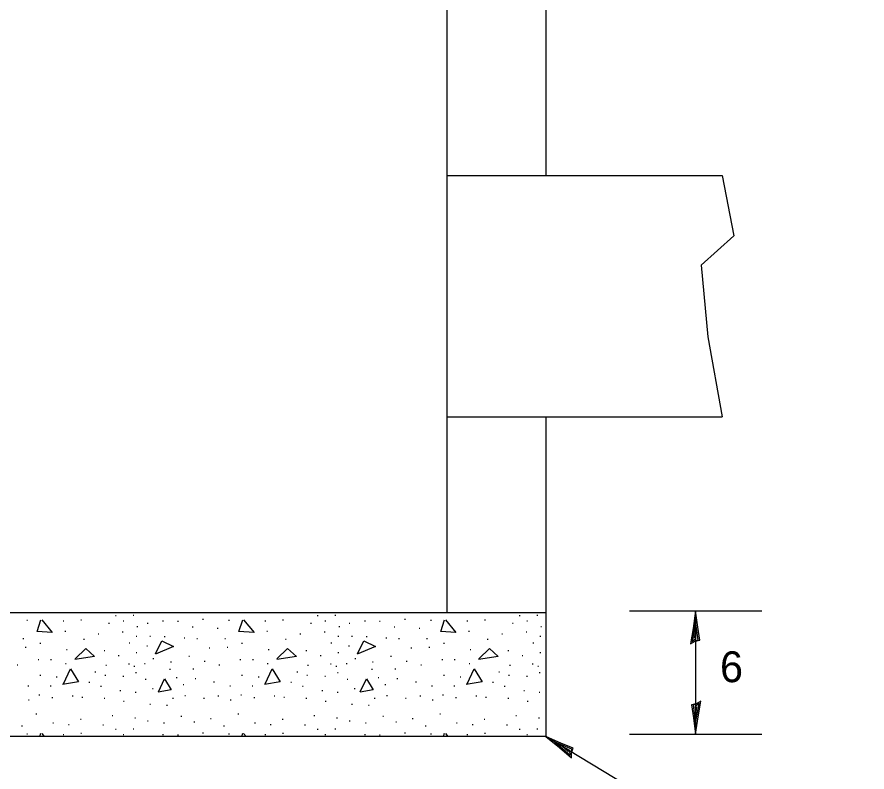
# Model space of a CAD drawing. Extents: x 0 to 2.83, y -0.07 to 1.83.
# Drawn here: x 0.7154 to 1.0366, y 0.443 to 0.7283 of the extents above; entities that cross this region are included whole.
import ezdxf

# ---------------------------------------------------------------- set-up
doc = ezdxf.new("R2010")
doc.units = 0
for name, color, linetype in [('RD_Pr_Roadway_Dimensions', 7, 'Continuous'), ('RD_Pr_Roadway_Notes', 7, 'Continuous'), ('SH_General_Details', 7, 'Continuous')]:
    doc.layers.add(name, color=color, linetype=linetype)

msp = doc.modelspace()

# ---------------------------------------------------------------- linework, layer by layer
at = {"layer": 'RD_Pr_Roadway_Dimensions'}
for p, q in [((0.94686, 0.50389), (0.99686, 0.50389)), ((0.97186, 0.50389), (0.97186, 0.45722)), ((0.94686, 0.45722), (0.99686, 0.45722))]:
    msp.add_line(p, q, dxfattribs=at)
for points in [[(0.97169, 0.49241), (0.97341, 0.49279), (0.97267, 0.49765), (0.97186, 0.50389), (0.97095, 0.49722), (0.96992, 0.49139), (0.97169, 0.49241), (0.97283, 0.49292), (0.97185, 0.49969), (0.97055, 0.49229), (0.97201, 0.49338), (0.97181, 0.49649), (0.97136, 0.4935)], [(0.97203, 0.4687), (0.97032, 0.46831), (0.97105, 0.46346), (0.97186, 0.45722), (0.97278, 0.46388), (0.9738, 0.46972), (0.97203, 0.4687), (0.9709, 0.46819), (0.97187, 0.46141), (0.97317, 0.46882), (0.97171, 0.46772), (0.97191, 0.46461), (0.97236, 0.46761)]]:
    msp.add_lwpolyline(points, dxfattribs=at)
at = {"layer": 'RD_Pr_Roadway_Notes'}
msp.add_line((1.03665, 0.38312), (0.91524, 0.45644), dxfattribs=at)
msp.add_lwpolyline([(0.92498, 0.45036), (0.92554, 0.45203), (0.921, 0.45391), (0.91524, 0.45644), (0.92047, 0.45221), (0.92494, 0.44832), (0.92498, 0.45036), (0.92513, 0.4516), (0.91883, 0.45426), (0.92449, 0.44932), (0.92431, 0.45114), (0.92155, 0.45258), (0.92387, 0.45064)], dxfattribs=at)
at = {"layer": 'SH_General_Details'}
for p, q in [((0.87791, 0.8773), (0.87791, 0.50327)), ((0.91524, 0.8773), (0.91524, 0.66841)), ((0.87791, 0.66841), (0.98191, 0.66841)), ((0.87791, 0.57721), (0.98191, 0.57721)), ((0.91524, 0.57721), (0.91524, 0.50327)), ((0.41145, 0.50327), (0.91524, 0.50327)), ((0.75262, 0.50208), (0.75295, 0.50208)), ((0.75928, 0.50222), (0.75962, 0.50222)), ((0.82891, 0.50208), (0.82924, 0.50208)), ((0.83557, 0.50222), (0.83591, 0.50222)), ((0.9052, 0.50208), (0.90553, 0.50208)), ((0.91186, 0.50222), (0.9122, 0.50222)), ((0.91524, 0.50327), (0.91524, 0.45644)), ((0.71908, 0.50036), (0.71942, 0.50036)), ((0.73284, 0.50007), (0.73317, 0.50007)), ((0.7395, 0.5005), (0.73984, 0.5005)), ((0.75004, 0.49921), (0.75037, 0.49921)), ((0.75548, 0.50007), (0.75582, 0.50007)), ((0.76076, 0.49792), (0.7611, 0.49792)), ((0.76463, 0.49928), (0.76497, 0.49928)), ((0.77044, 0.50007), (0.77077, 0.50007)), ((0.7761, 0.49993), (0.77643, 0.49993)), ((0.78556, 0.50072), (0.78589, 0.50072)), ((0.79537, 0.50036), (0.79571, 0.50036)), ((0.80913, 0.50007), (0.80946, 0.50007)), ((0.81579, 0.5005), (0.81613, 0.5005)), ((0.82633, 0.49921), (0.82666, 0.49921)), ((0.83177, 0.50007), (0.83211, 0.50007)), ((0.83705, 0.49792), (0.83739, 0.49792)), ((0.84092, 0.49928), (0.84126, 0.49928)), ((0.84673, 0.50007), (0.84706, 0.50007)), ((0.85239, 0.49993), (0.85272, 0.49993)), ((0.86185, 0.50072), (0.86218, 0.50072)), ((0.87166, 0.50036), (0.872, 0.50036)), ((0.88542, 0.50007), (0.88575, 0.50007)), ((0.89208, 0.5005), (0.89242, 0.5005)), ((0.90262, 0.49921), (0.90295, 0.49921)), ((0.90806, 0.50007), (0.9084, 0.50007)), ((0.91334, 0.49792), (0.91368, 0.49792)), ((0.73349, 0.4962), (0.73382, 0.4962)), ((0.74603, 0.4952), (0.74636, 0.4952)), ((0.7552, 0.49599), (0.75553, 0.49599)), ((0.78161, 0.49778), (0.78195, 0.49778)), ((0.79107, 0.49735), (0.79141, 0.49735)), ((0.80978, 0.4962), (0.81011, 0.4962)), ((0.82232, 0.4952), (0.82265, 0.4952)), ((0.83149, 0.49599), (0.83182, 0.49599)), ((0.8579, 0.49778), (0.85824, 0.49778)), ((0.86736, 0.49735), (0.8677, 0.49735)), ((0.88607, 0.4962), (0.8864, 0.4962)), ((0.89861, 0.4952), (0.89894, 0.4952)), ((0.90778, 0.49599), (0.90811, 0.49599)), ((0.71765, 0.49348), (0.71798, 0.49348)), ((0.72403, 0.49162), (0.72436, 0.49162)), ((0.74058, 0.49319), (0.74091, 0.49319)), ((0.75778, 0.49176), (0.75811, 0.49176)), ((0.7604, 0.49434), (0.76074, 0.49434)), ((0.76556, 0.49434), (0.7659, 0.49434)), ((0.77108, 0.4942), (0.77141, 0.4942)), ((0.77853, 0.49362), (0.77887, 0.49362)), ((0.78333, 0.49341), (0.78367, 0.49341)), ((0.79394, 0.49348), (0.79427, 0.49348)), ((0.80032, 0.49162), (0.80065, 0.49162)), ((0.81687, 0.49319), (0.8172, 0.49319)), ((0.83407, 0.49176), (0.8344, 0.49176)), ((0.83669, 0.49434), (0.83703, 0.49434)), ((0.84185, 0.49434), (0.84219, 0.49434)), ((0.84737, 0.4942), (0.8477, 0.4942)), ((0.85482, 0.49362), (0.85516, 0.49362)), ((0.85962, 0.49341), (0.85996, 0.49341)), ((0.87023, 0.49348), (0.87056, 0.49348)), ((0.87661, 0.49162), (0.87694, 0.49162)), ((0.89316, 0.49319), (0.89349, 0.49319)), ((0.91036, 0.49176), (0.91069, 0.49176)), ((0.91298, 0.49434), (0.91332, 0.49434)), ((0.71851, 0.49018), (0.71884, 0.49018)), ((0.73406, 0.48932), (0.73439, 0.48932)), ((0.74832, 0.48889), (0.74865, 0.48889)), ((0.76442, 0.49061), (0.76475, 0.49061)), ((0.78799, 0.4899), (0.78833, 0.4899)), ((0.7948, 0.49018), (0.79513, 0.49018)), ((0.81035, 0.48932), (0.81068, 0.48932)), ((0.82461, 0.48889), (0.82494, 0.48889)), ((0.84071, 0.49061), (0.84104, 0.49061)), ((0.86428, 0.4899), (0.86462, 0.4899)), ((0.87109, 0.49018), (0.87142, 0.49018)), ((0.88664, 0.48932), (0.88697, 0.48932)), ((0.9009, 0.48889), (0.90123, 0.48889)), ((0.72338, 0.48545), (0.72372, 0.48545)), ((0.72811, 0.48545), (0.72844, 0.48545)), ((0.75369, 0.48703), (0.75403, 0.48703)), ((0.7604, 0.4881), (0.76074, 0.4881)), ((0.76678, 0.48588), (0.76712, 0.48588)), ((0.78032, 0.48674), (0.78066, 0.48674)), ((0.79967, 0.48545), (0.80001, 0.48545)), ((0.8044, 0.48545), (0.80473, 0.48545)), ((0.82998, 0.48703), (0.83032, 0.48703)), ((0.83669, 0.4881), (0.83703, 0.4881)), ((0.84307, 0.48588), (0.84341, 0.48588)), ((0.85661, 0.48674), (0.85695, 0.48674)), ((0.87596, 0.48545), (0.8763, 0.48545)), ((0.88069, 0.48545), (0.88102, 0.48545)), ((0.90627, 0.48703), (0.90661, 0.48703)), ((0.91298, 0.4881), (0.91332, 0.4881)), ((0.71543, 0.48352), (0.71576, 0.48352)), ((0.7337, 0.48402), (0.73403, 0.48402)), ((0.74896, 0.4833), (0.7493, 0.4833)), ((0.75756, 0.48388), (0.7579, 0.48388)), ((0.75962, 0.48302), (0.75995, 0.48302)), ((0.76356, 0.48402), (0.76389, 0.48402)), ((0.77309, 0.4819), (0.77342, 0.4819)), ((0.77345, 0.48467), (0.77378, 0.48467)), ((0.7819, 0.48201), (0.78223, 0.48201)), ((0.7862, 0.48488), (0.78653, 0.48488)), ((0.79172, 0.48352), (0.79205, 0.48352)), ((0.80999, 0.48402), (0.81032, 0.48402)), ((0.82525, 0.4833), (0.82559, 0.4833)), ((0.83385, 0.48388), (0.83419, 0.48388)), ((0.83591, 0.48302), (0.83624, 0.48302)), ((0.83985, 0.48402), (0.84018, 0.48402)), ((0.84938, 0.4819), (0.84971, 0.4819)), ((0.84974, 0.48467), (0.85007, 0.48467)), ((0.85819, 0.48201), (0.85852, 0.48201)), ((0.86249, 0.48488), (0.86282, 0.48488)), ((0.86801, 0.48352), (0.86834, 0.48352)), ((0.88628, 0.48402), (0.88661, 0.48402)), ((0.90154, 0.4833), (0.90188, 0.4833)), ((0.91014, 0.48388), (0.91048, 0.48388)), ((0.9122, 0.48302), (0.91253, 0.48302)), ((0.72403, 0.47953), (0.72436, 0.47953)), ((0.73026, 0.47896), (0.73059, 0.47896)), ((0.74488, 0.48089), (0.74521, 0.48089)), ((0.74861, 0.47953), (0.74894, 0.47953)), ((0.75541, 0.47917), (0.75575, 0.47917)), ((0.76019, 0.48061), (0.76052, 0.48061)), ((0.7756, 0.47867), (0.77593, 0.47867)), ((0.80032, 0.47953), (0.80065, 0.47953)), ((0.80655, 0.47896), (0.80688, 0.47896)), ((0.82117, 0.48089), (0.8215, 0.48089)), ((0.8249, 0.47953), (0.82523, 0.47953)), ((0.8317, 0.47917), (0.83204, 0.47917)), ((0.83648, 0.48061), (0.83681, 0.48061)), ((0.85189, 0.47867), (0.85222, 0.47867)), ((0.87661, 0.47953), (0.87694, 0.47953)), ((0.88284, 0.47896), (0.88317, 0.47896)), ((0.89746, 0.48089), (0.89779, 0.48089)), ((0.90119, 0.47953), (0.90152, 0.47953)), ((0.90799, 0.47917), (0.90833, 0.47917)), ((0.91277, 0.48061), (0.9131, 0.48061)), ((0.71951, 0.47552), (0.71985, 0.47552)), ((0.72797, 0.47552), (0.7283, 0.47552)), ((0.74259, 0.47695), (0.74292, 0.47695)), ((0.76384, 0.4781), (0.76418, 0.4781)), ((0.77818, 0.47609), (0.77851, 0.47609)), ((0.78269, 0.47831), (0.78302, 0.47831)), ((0.78971, 0.4771), (0.79005, 0.4771)), ((0.7958, 0.47552), (0.79614, 0.47552)), ((0.80426, 0.47552), (0.80459, 0.47552)), ((0.81888, 0.47695), (0.81921, 0.47695)), ((0.84013, 0.4781), (0.84047, 0.4781)), ((0.85447, 0.47609), (0.8548, 0.47609)), ((0.85898, 0.47831), (0.85931, 0.47831)), ((0.866, 0.4771), (0.86634, 0.4771)), ((0.87209, 0.47552), (0.87243, 0.47552)), ((0.88055, 0.47552), (0.88088, 0.47552)), ((0.89517, 0.47695), (0.8955, 0.47695)), ((0.74696, 0.47538), (0.74729, 0.47538)), ((0.75434, 0.4738), (0.75467, 0.4738)), ((0.76012, 0.47315), (0.76045, 0.47315)), ((0.76657, 0.47459), (0.7669, 0.47459)), ((0.82325, 0.47538), (0.82358, 0.47538)), ((0.83063, 0.4738), (0.83096, 0.4738)), ((0.83641, 0.47315), (0.83674, 0.47315)), ((0.84286, 0.47459), (0.84319, 0.47459)), ((0.89954, 0.47538), (0.89987, 0.47538)), ((0.90692, 0.4738), (0.90725, 0.4738)), ((0.9127, 0.47315), (0.91303, 0.47315)), ((0.71973, 0.47022), (0.72006, 0.47022)), ((0.72367, 0.47208), (0.724, 0.47208)), ((0.72861, 0.47115), (0.72895, 0.47115)), ((0.73628, 0.47179), (0.73661, 0.47179)), ((0.73993, 0.47122), (0.74027, 0.47122)), ((0.74832, 0.47093), (0.74865, 0.47093)), ((0.75563, 0.46971), (0.75596, 0.46971)), ((0.77416, 0.47093), (0.7745, 0.47093)), ((0.77882, 0.47194), (0.77915, 0.47194)), ((0.78591, 0.47093), (0.78625, 0.47093)), ((0.79136, 0.47179), (0.79169, 0.47179)), ((0.79602, 0.47022), (0.79635, 0.47022)), ((0.79996, 0.47208), (0.80029, 0.47208)), ((0.8049, 0.47115), (0.80524, 0.47115)), ((0.81257, 0.47179), (0.8129, 0.47179)), ((0.81622, 0.47122), (0.81656, 0.47122)), ((0.82461, 0.47093), (0.82494, 0.47093)), ((0.83192, 0.46971), (0.83225, 0.46971)), ((0.85045, 0.47093), (0.85079, 0.47093)), ((0.85511, 0.47194), (0.85544, 0.47194)), ((0.8622, 0.47093), (0.86254, 0.47093)), ((0.86765, 0.47179), (0.86798, 0.47179)), ((0.87231, 0.47022), (0.87264, 0.47022)), ((0.87625, 0.47208), (0.87658, 0.47208)), ((0.88119, 0.47115), (0.88153, 0.47115)), ((0.88886, 0.47179), (0.88919, 0.47179)), ((0.89251, 0.47122), (0.89285, 0.47122)), ((0.9009, 0.47093), (0.90123, 0.47093)), ((0.90821, 0.46971), (0.90854, 0.46971)), ((0.76556, 0.46864), (0.7659, 0.46864)), ((0.77194, 0.46821), (0.77227, 0.46821)), ((0.84185, 0.46864), (0.84219, 0.46864)), ((0.84823, 0.46821), (0.84856, 0.46821)), ((0.72259, 0.46499), (0.72293, 0.46499)), ((0.73936, 0.46298), (0.73969, 0.46298)), ((0.75133, 0.46434), (0.75166, 0.46434)), ((0.7599, 0.46348), (0.76024, 0.46348)), ((0.77732, 0.46405), (0.77765, 0.46405)), ((0.78849, 0.46319), (0.78883, 0.46319)), ((0.79888, 0.46499), (0.79922, 0.46499)), ((0.81565, 0.46298), (0.81598, 0.46298)), ((0.82762, 0.46434), (0.82795, 0.46434)), ((0.83619, 0.46348), (0.83653, 0.46348)), ((0.85361, 0.46405), (0.85394, 0.46405)), ((0.86478, 0.46319), (0.86512, 0.46319)), ((0.87517, 0.46499), (0.87551, 0.46499)), ((0.89194, 0.46298), (0.89227, 0.46298)), ((0.90391, 0.46434), (0.90424, 0.46434)), ((0.91248, 0.46348), (0.91282, 0.46348)), ((0.71715, 0.46047), (0.71748, 0.46047)), ((0.7289, 0.46162), (0.72923, 0.46162)), ((0.73485, 0.4609), (0.73518, 0.4609)), ((0.74782, 0.46076), (0.74815, 0.46076)), ((0.7647, 0.46233), (0.76504, 0.46233)), ((0.77079, 0.46162), (0.77113, 0.46162)), ((0.78226, 0.4619), (0.78259, 0.4619)), ((0.79344, 0.46047), (0.79377, 0.46047)), ((0.80519, 0.46162), (0.80552, 0.46162)), ((0.81114, 0.4609), (0.81147, 0.4609)), ((0.82411, 0.46076), (0.82444, 0.46076)), ((0.84099, 0.46233), (0.84133, 0.46233)), ((0.84708, 0.46162), (0.84742, 0.46162)), ((0.85855, 0.4619), (0.85888, 0.4619)), ((0.86973, 0.46047), (0.87006, 0.46047)), ((0.88148, 0.46162), (0.88181, 0.46162)), ((0.88743, 0.4609), (0.88776, 0.4609)), ((0.9004, 0.46076), (0.90073, 0.46076)), ((0.91524, 0.45644), (0.41145, 0.45644)), ((0.71908, 0.45746), (0.71942, 0.45746)), ((0.73284, 0.45717), (0.73317, 0.45717)), ((0.7395, 0.4576), (0.73984, 0.4576)), ((0.75262, 0.45918), (0.75295, 0.45918)), ((0.75548, 0.45717), (0.75582, 0.45717)), ((0.75928, 0.45932), (0.75962, 0.45932)), ((0.77044, 0.45717), (0.77077, 0.45717)), ((0.7761, 0.45703), (0.77643, 0.45703)), ((0.78556, 0.45782), (0.78589, 0.45782)), ((0.79537, 0.45746), (0.79571, 0.45746)), ((0.80913, 0.45717), (0.80946, 0.45717)), ((0.81579, 0.4576), (0.81613, 0.4576)), ((0.82891, 0.45918), (0.82924, 0.45918)), ((0.83177, 0.45717), (0.83211, 0.45717)), ((0.83557, 0.45932), (0.83591, 0.45932)), ((0.84673, 0.45717), (0.84706, 0.45717)), ((0.85239, 0.45703), (0.85272, 0.45703)), ((0.86185, 0.45782), (0.86218, 0.45782)), ((0.87166, 0.45746), (0.872, 0.45746)), ((0.88542, 0.45717), (0.88575, 0.45717)), ((0.89208, 0.4576), (0.89242, 0.4576)), ((0.9052, 0.45918), (0.90553, 0.45918)), ((0.90806, 0.45717), (0.9084, 0.45717)), ((0.91186, 0.45932), (0.9122, 0.45932))]:
    msp.add_line(p, q, dxfattribs=at)
for points in [[(0.98191, 0.66841), (0.9863, 0.64561), (0.97397, 0.63452), (0.97644, 0.60741), (0.98191, 0.57721)], [(0.72477, 0.50046), (0.7287, 0.4957), (0.72302, 0.49612), (0.72444, 0.50054)], [(0.80106, 0.50046), (0.80499, 0.4957), (0.79931, 0.49612), (0.80073, 0.50054)], [(0.87735, 0.50046), (0.88128, 0.4957), (0.8756, 0.49612), (0.87702, 0.50054)], [(0.76777, 0.48761), (0.77019, 0.49253), (0.77461, 0.49044), (0.76771, 0.4875)], [(0.84406, 0.48761), (0.84648, 0.49253), (0.8509, 0.49044), (0.844, 0.4875)], [(0.73738, 0.48569), (0.74138, 0.48969), (0.74472, 0.48661), (0.7373, 0.48552)], [(0.81367, 0.48569), (0.81767, 0.48969), (0.82101, 0.48661), (0.81359, 0.48552)], [(0.88996, 0.48569), (0.89396, 0.48969), (0.8973, 0.48661), (0.88988, 0.48552)], [(0.73295, 0.47626), (0.73562, 0.48201), (0.73863, 0.47701), (0.73262, 0.476)], [(0.80924, 0.47626), (0.81191, 0.48201), (0.81492, 0.47701), (0.80891, 0.476)], [(0.88553, 0.47626), (0.8882, 0.48201), (0.89121, 0.47701), (0.8852, 0.476)], [(0.76885, 0.47333), (0.77119, 0.47817), (0.77369, 0.47409), (0.76881, 0.47316)], [(0.84514, 0.47333), (0.84748, 0.47817), (0.84998, 0.47409), (0.8451, 0.47316)], [(0.72405, 0.45644), (0.72444, 0.45765)], [(0.72477, 0.45756), (0.7257, 0.45644)], [(0.80034, 0.45644), (0.80073, 0.45765)], [(0.80106, 0.45756), (0.80199, 0.45644)], [(0.87663, 0.45644), (0.87702, 0.45765)], [(0.87735, 0.45756), (0.87828, 0.45644)]]:
    msp.add_lwpolyline(points, dxfattribs=at)

# ---------------------------------------------------------------- texts
at = {"layer": 'RD_Pr_Roadway_Dimensions'}
msp.add_text('6', height=0.01167, dxfattribs=at).set_placement((0.9811, 0.47692))

doc.saveas('drawing.dxf')
